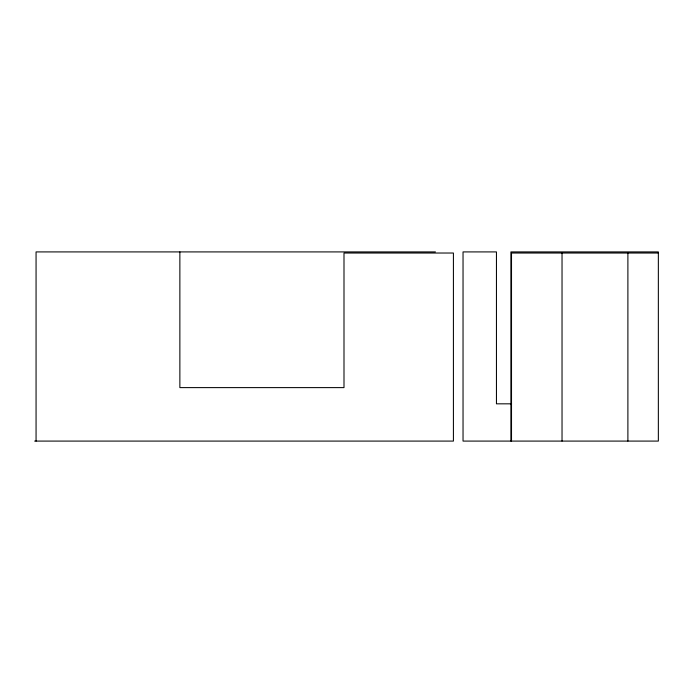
<?xml version="1.0" encoding="UTF-8"?>
<svg xmlns="http://www.w3.org/2000/svg" width="693" height="693" viewBox="0 0 693 693"><rect width="100%" height="100%" fill="white"/><g stroke="black" fill="none" stroke-linecap="round" stroke-linejoin="round"><path stroke-width="1.04" d="M435.421 251.914L36.062 251.914L36.062 441.086M658.35 253.023L511.512 253.023L511.512 441.086M511.581 403.828L496.448 403.828L496.448 251.914L463.037 251.914L463.037 441.086L658.35 441.086L658.35 251.914L510.897 251.914L510.897 441.086M34.65 441.086L453.413 441.086L453.413 253.023L343.997 253.023L343.997 387.612L179.868 387.612L179.868 251.914M627.893 253.023L627.893 441.086M562.032 253.023L562.032 441.086"/></g></svg>
